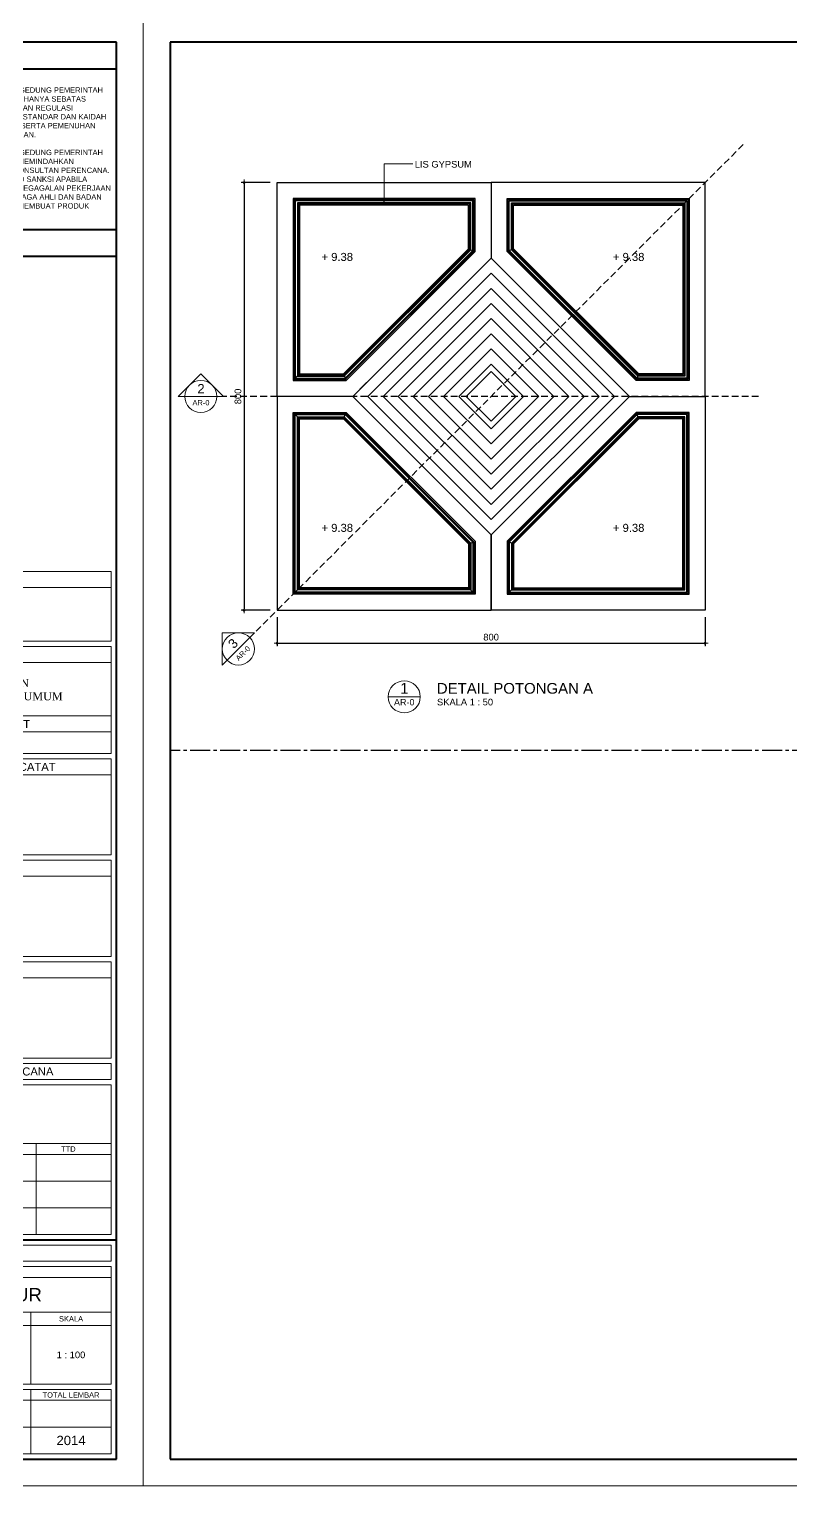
# Model space of a CAD drawing. Header units: inches. Extents: x 249 to 1192, y -18 to 440.
# Drawn here: x 329 to 357.4, y 115.5 to 170 of the extents above; entities that cross this region are included whole.
import ezdxf
from ezdxf.enums import TextEntityAlignment as Align

# ---------------------------------------------------------------- set-up
doc = ezdxf.new("R2010")
doc.units = ezdxf.units.IN
doc.header["$MEASUREMENT"] = 0
doc.linetypes.add('CENTER2', pattern=[1.125, 0.75, -0.125, 0.125, -0.125])
doc.linetypes.add('HIDDEN', pattern=[0.375, 0.25, -0.125])
doc.layers.add('AS', color=15, linetype='CENTER2')
doc.layers.add('KOLOM', color=5, linetype='Continuous')
for name, color, linetype, lineweight in [('GRS KOP', 1, 'Continuous', 40), ('kol', 1, 'Continuous', 30), ('KOP', 7, 'Continuous', 20), ('NOT', 7, 'Continuous', 9), ('u', 3, 'Continuous', 9)]:
    doc.layers.add(name, color=color, linetype=linetype, lineweight=lineweight)
doc.styles.add('R', font='romantic.ttf')
doc.styles.add('S', font='SIMPLEX', dxfattribs={"width": 1.1})
doc.styles.get("Standard").update_dxf_attribs({"font": 'arial.ttf'})
doc.dimstyles.new('SK100', dxfattribs={"dimtxt": 0.25, "dimasz": 0.05, "dimexe": 0.1, "dimexo": 0, "dimgap": 0.1, "dimtad": 1, "dimdec": 0, "dimlfac": 100, "dimzin": 12, "dimdsep": 46, "dimtxsty": 'Standard', "dimblk": 'DTDOT', "dimcen": 0.1, "dimadec": 0, "dimazin": 3, "dimtfac": 1, "dimtdec": 0, "dimtofl": 0, "dimtmove": 0, "dimatfit": 3, "dimldrblk": 'BULAT', "dimfxl": 0, "dimtolj": 1, "dimtzin": 0, "dimarcsym": 0})

# ---------------------------------------------------------------- blocks, each defined once
blk = doc.blocks.new('KOP-ARS')
at = {"layer": 'GRS KOP'}
for p, q in [((83, 54), (1, 54)), ((1, 54), (1, 1)), ((83, 1), (83, 54)), ((73, 53), (83, 53)), ((73, 47), (83, 47)), ((73, 46), (83, 46)), ((73, 9.2), (83, 9.2)), ((1, 1), (83, 1))]:
    blk.add_line(p, q, dxfattribs=at)
at = {"layer": 'KOP'}
for p, q in [((82.8, 34.2), (73.2, 34.2)), ((82.8, 31.6), (82.8, 34.2)), ((82.8, 33.6), (73.2, 33.6)), ((82.8, 31.6), (73.2, 31.6)), ((82.8, 31.4), (73.2, 31.4)), ((82.8, 27.4), (82.8, 31.4)), ((82.8, 30.8), (73.2, 30.8)), ((82.8, 28.8), (73.2, 28.8)), ((82.8, 28.2), (73.2, 28.2)), ((82.8, 27.4), (73.2, 27.4)), ((82.8, 27.2), (73.2, 27.2)), ((82.8, 23.6), (82.8, 27.2)), ((82.8, 26.6), (73.2, 26.6)), ((82.8, 23.6), (73.2, 23.6)), ((82.8, 23.4), (73.2, 23.4)), ((82.8, 19.8), (82.8, 23.4)), ((82.8, 22.8), (73.2, 22.8)), ((82.8, 19.8), (73.2, 19.8)), ((82.8, 19.6), (73.2, 19.6)), ((82.8, 16), (82.8, 19.6)), ((82.8, 19), (73.2, 19)), ((82.8, 16), (73.2, 16)), ((82.8, 15), (73.2, 15)), ((82.8, 9.4), (82.8, 15)), ((82.8, 12.8), (73.2, 12.8)), ((79.993, 9.4), (79.993, 12.8)), ((82.8, 12.4), (73.2, 12.4)), ((82.8, 11.4), (73.2, 11.4)), ((82.8, 10.4), (73.2, 10.4)), ((82.8, 9.4), (73.2, 9.4)), ((73.2, 7.8), (82.8, 7.8)), ((73.2, 6.5), (82.8, 6.5)), ((73.2, 6), (82.8, 6)), ((79.8, 3.8), (79.8, 6.5)), ((79.8, 1.2), (79.8, 3.6)), ((73.2, 3.2), (82.8, 3.2)), ((73.2, 2.2), (82.8, 2.2))]:
    blk.add_line(p, q, dxfattribs=at)
for points in [[(0, 0), (84, 0), (84, 55), (0, 55)], [(73.2, 15.2), (82.8, 15.2), (82.8, 15.8), (73.2, 15.8)], [(73.2, 8.4), (82.8, 8.4), (82.8, 9), (73.2, 9)], [(73.2, 3.8), (82.8, 3.8), (82.8, 8.2), (73.2, 8.2)], [(73.2, 1.2), (82.8, 1.2), (82.8, 3.6), (73.2, 3.6)]]:
    blk.add_lwpolyline(points, close=True, dxfattribs=at)
for s, height, p in [('LOKASI / ALAMAT', 0.3, (78, 28.5)), ('MENGETAHUI / MENCATAT', 0.3, (78, 26.9)), ('KONSULTAN PERENCANA', 0.3, (78, 15.5)), ('TTD', 0.2, (81.2, 12.6)), ('ARSITEKTUR', 0.5, (78, 7.15)), ('SKALA', 0.2, (81.3, 6.25)), ('TOTAL LEMBAR', 0.2, (81.3, 3.4))]:
    blk.add_text(s, height=height, dxfattribs=at).set_placement(p, align=Align.MIDDLE)
at = {"layer": 'KOP', "insert": (73.2, 49.875), "char_height": 0.2, "width": 9.6, "attachment_point": 4}
blk.add_mtext('\\pi-0.6,l0.6,t0.6;1.^IPENGESAHAN  DINAS PERUMAHAN DAN GEDUNG PEMERINTAH DAERAH PROVINSI DKI JAKARTA ADALAH HANYA SEBATAS KONTROL TERHADAP KESESUAIAN DENGAN REGULASI PERIZINAN DAN PEMENUHAN TERHADAP STANDAR DAN KAIDAH TEKNIS PERENCANAAN YANG BERLAKU, SERTA PEMENUHAN TERHADAP KEBUTUHAN FUNGSI BANGUNAN.\\P\\P2.^IPENGESAHAN  DINAS PERUMAHAN DAN GEDUNG PEMERINTAH DAERAH PROVINSI DKI JAKARTA, TIDAK MEMINDAHKAN TANGGUNG JAWAB PROFESI SEBAGAI KONSULTAN PERENCANA. TANGGUNG JAWAB PROFESI DAN RESIKO SANKSI APABILA TERJADI KEGAGALAN BANGUNAN ATAU KEGAGALAN PEKERJAAN KONSTRUKSI TETAP MELEKAT PADA TENAGA AHLI DAN BADAN USAHA KONSULTAN PERENCANA YANG MEMBUAT PRODUK PERENCANAAN.', dxfattribs=at)
at = {"layer": 'KOP', "insert": (73.529, 30.184), "char_height": 0.3, "attachment_point": 1, "style": 'R'}
blk.add_mtext_dynamic_manual_height_columns('\\pi2.8239;PERENCANAAN\\P\\pi1.6183;BALAI PERTEMUAN UMUM', width=8.94019, gutter_width=1.75, heights=[0], dxfattribs=at)
at = {"layer": 'KOP'}
for tag, height, p in [('SUKMA', 0.2, (78, 9.9)), ('1:100', 0.25, (81.3, 5.5)), ('1:100', 0.25, (81.3, 4.9)), ('1:100', 0.25, (81.3, 4.3)), ('AR-01', 0.35, (78.15, 2.7)), ('10', 0.35, (81.3, 2.7)), ('2012', 0.35, (81.3, 1.7))]:
    blk.add_attdef(tag, text='', height=height, dxfattribs=at).set_placement(p, align=Align.MIDDLE)
for p in [(73.7, 5.325), (73.7, 4.725), (73.7, 4.125)]:
    blk.add_attdef('-', p, '', height=0.35, dxfattribs=at)
blk = doc.blocks.new('DTDOT')
for p, q in [((-2.2, 0), (2.2, 0)), ((0, -2.2), (0, 2.2))]:
    blk.add_line(p, q)
at = {"color": 7, "const_width": 1}
blk.add_lwpolyline([(-0.5, 0, 1), (0.5, 0, 1)], format="xyb", close=True, dxfattribs=at)
blk = doc.blocks.new('*D559')
at = {"layer": 'DEFPOINTS', "color": 0}
for p in [(338.218, 147.978), (354.218, 147.978), (354.218, 147.005)]:
    blk.add_point(p, dxfattribs=at)
at = {"layer": 'u', "color": 0, "lineweight": -2}
for p, q in [((338.218, 147.978), (338.218, 146.905)), ((354.218, 147.978), (354.218, 146.905)), ((338.268, 147.005), (354.168, 147.005))]:
    blk.add_line(p, q, dxfattribs=at)
at = {"layer": 'u', "color": 0, "lineweight": -2, "xscale": 0.05, "yscale": 0.05, "zscale": 0.05, "rotation": 180}
blk.add_blockref('DTDOT', (338.218, 147.005), dxfattribs=at)
at = {"layer": 'u', "color": 0, "lineweight": -2, "xscale": 0.05, "yscale": 0.05, "zscale": 0.05}
blk.add_blockref('DTDOT', (354.218, 147.005), dxfattribs=at)
at = {"layer": 'u', "color": 0, "insert": (346.218, 147.233), "char_height": 0.25, "attachment_point": 5}
blk.add_mtext('\\A1;800', dxfattribs=at)
blk = doc.blocks.new('BULAT')
for p, q in [((-1, 0), (1, 0)), ((0, -1), (0, 1))]:
    blk.add_line(p, q)
blk.add_circle((0, 0), 0.5)
blk = doc.blocks.new('*D560')
at = {"layer": 'DEFPOINTS', "color": 0}
for p in [(337.958, 164.238), (336.985, 148.238), (337.958, 148.238)]:
    blk.add_point(p, dxfattribs=at)
at = {"layer": 'u', "color": 0, "lineweight": -2}
for p, q in [((337.958, 164.238), (336.885, 164.238)), ((336.985, 164.188), (336.985, 148.288)), ((337.958, 148.238), (336.885, 148.238))]:
    blk.add_line(p, q, dxfattribs=at)
at = {"layer": 'u', "color": 0, "lineweight": -2, "xscale": 0.05, "yscale": 0.05, "zscale": 0.05}
for p, rotation in [((336.985, 164.238), 90), ((336.985, 148.238), 270)]:
    blk.add_blockref('DTDOT', p, dxfattribs=dict(at, rotation=rotation))
at = {"layer": 'u', "color": 0, "insert": (336.757, 156.238), "char_height": 0.25, "attachment_point": 5, "rotation": 90}
blk.add_mtext('\\A1;800', dxfattribs=at)
blk = doc.blocks.new('Ndtpd')
blk.add_line((0.747, 0), (-0.747, 0))
blk.add_circle((0, 0), 0.747)
at = {"color": 10, "style": 'S', "width": 1.1, "flags": 4}
blk.add_attdef('NO', text='', height=0.5, dxfattribs=at).set_placement((0, 0.148), align=Align.CENTER)
blk.add_attdef('NDTPD', (1.516, 0.148), '', height=0.5, dxfattribs=at)
at = {"color": 5, "style": 'S', "width": 1.1, "flags": 4}
blk.add_attdef('NOLBR', text='', height=0.3, dxfattribs=at).set_placement((0, -0.398), align=Align.CENTER)
blk.add_attdef('SKALA', (1.523, -0.398), '', height=0.3, dxfattribs=at)
blk = doc.blocks.new('Npa')
for p, q in [((-0.849, 0), (0, 0.849)), ((0.849, 0), (0, 0.849)), ((0.849, 0), (-0.849, 0))]:
    blk.add_line(p, q)
blk.add_circle((0, 0), 0.6)
at = {"style": 'S', "width": 0.75, "flags": 4}
for tag, height, p in [('NO', 0.3, (0.005, 0.113)), ('NOLBR', 0.2, (0.005, -0.334))]:
    blk.add_attdef(tag, text='', height=height, dxfattribs=at).set_placement(p, align=Align.CENTER)

msp = doc.modelspace()

# ---------------------------------------------------------------- hatches: boundary and pattern name
h = msp.add_hatch()
h.set_pattern_fill('_USER', color=256, scale=0.4, angle=45, style=0, pattern_type=0)
h.set_pattern_definition([(45, (341.04628, 156.23847), (-0.282843, 0.282843), [])])
h.paths.add_polyline_path([(346.2179, 161.41), (341.0463, 156.2385), (345.2889, 156.2385), (346.2179, 157.1674)])
h = msp.add_hatch()
h.set_pattern_fill('_USER', color=256, scale=0.4, angle=45, style=0, pattern_type=0)
h.set_pattern_definition([(135, (351.38942, 156.23847), (0.282843, 0.282843), [])])
h.paths.add_polyline_path([(346.2179, 161.41), (351.3894, 156.2385), (347.1468, 156.2385), (346.2179, 157.1674)])
h = msp.add_hatch()
h.set_pattern_fill('_USER', color=256, scale=0.4, angle=45, style=0, pattern_type=0)
h.set_pattern_definition([(315, (341.04628, 156.23847), (-0.282843, -0.282843), [])])
h.paths.add_polyline_path([(346.2179, 151.0669), (341.0463, 156.2385), (345.2889, 156.2385), (346.2179, 155.3095)])

# ---------------------------------------------------------------- linework, layer by layer
for p, q in [((350.8237, 156.2385), (346.2179, 151.6326)), ((350.2581, 156.2385), (346.2179, 152.1983)), ((349.6924, 156.2385), (346.2179, 152.764)), ((349.1267, 156.2385), (346.2179, 153.3296)), ((348.561, 156.2385), (346.2179, 153.8953)), ((347.9953, 156.2385), (346.2179, 154.461)), ((347.4296, 156.2385), (346.2179, 155.0267)), ((346.2179, 151.0669), (346.2179, 148.2385))]:
    msp.add_line(p, q)
for points in [[(338.2179, 164.2385), (346.2179, 164.2385), (346.2179, 161.41), (341.0463, 156.2385), (338.2179, 156.2385)], [(354.2179, 164.2385), (346.2179, 164.2385), (346.2179, 161.41), (351.3894, 156.2385), (354.2179, 156.2385)], [(345.6179, 161.6586), (345.6179, 163.6385), (338.8179, 163.6385), (338.8179, 156.8385), (340.7978, 156.8385)], [(345.6179, 161.6586), (345.6179, 163.6385), (338.8179, 163.6385), (338.8179, 156.8385), (340.7978, 156.8385)], [(345.5779, 161.6751), (345.5779, 163.5985), (338.8579, 163.5985), (338.8579, 156.8785), (340.7812, 156.8785)], [(345.5379, 161.6917), (345.5379, 163.5585), (338.8979, 163.5585), (338.8979, 156.9185), (340.7646, 156.9185)], [(345.4579, 161.7248), (345.4579, 163.4785), (338.9779, 163.4785), (338.9779, 156.9985), (340.7315, 156.9985)], [(346.8179, 161.6586), (346.8179, 163.6385), (353.6179, 163.6385), (353.6179, 156.8385), (351.638, 156.8385)], [(346.8179, 161.6586), (346.8179, 163.6385), (353.6179, 163.6385), (353.6179, 156.8385), (351.638, 156.8385)], [(346.8179, 161.6586), (346.8179, 163.6385), (353.6179, 163.6385), (353.6179, 156.8385), (351.638, 156.8385)], [(346.8579, 161.6751), (346.8579, 163.5985), (353.5779, 163.5985), (353.5779, 156.8785), (351.6545, 156.8785)], [(346.8979, 161.6917), (346.8979, 163.5585), (353.5379, 163.5585), (353.5379, 156.9185), (351.6711, 156.9185)], [(346.9779, 161.7248), (346.9779, 163.4785), (353.4579, 163.4785), (353.4579, 156.9985), (351.7042, 156.9985)], [(345.4179, 161.7414), (345.4179, 163.4385), (339.0179, 163.4385), (339.0179, 157.0385), (340.7149, 157.0385)], [(345.3779, 161.758), (345.3779, 163.3985), (339.0579, 163.3985), (339.0579, 157.0785), (340.6983, 157.0785)], [(347.0179, 161.7414), (347.0179, 163.4385), (353.4179, 163.4385), (353.4179, 157.0385), (351.7208, 157.0385)], [(347.0579, 161.758), (347.0579, 163.3985), (353.3779, 163.3985), (353.3779, 157.0785), (351.7374, 157.0785)], [(341.0463, 156.2385), (346.2179, 161.41), (351.3894, 156.2385), (346.2179, 151.0669)], [(345.2889, 156.2385), (346.2179, 157.1674), (347.1468, 156.2385), (346.2179, 155.3095)], [(338.2179, 148.2385), (346.2179, 148.2385), (346.2179, 151.0669), (341.0463, 156.2385), (338.2179, 156.2385)], [(354.2179, 148.2385), (346.2179, 148.2385), (346.2179, 151.0669), (351.3894, 156.2385), (354.2179, 156.2385)], [(345.6179, 150.8184), (345.6179, 148.8385), (338.8179, 148.8385), (338.8179, 155.6385), (340.7978, 155.6385)], [(345.6179, 150.8184), (345.6179, 148.8385), (338.8179, 148.8385), (338.8179, 155.6385), (340.7978, 155.6385)], [(345.6179, 150.8184), (345.6179, 148.8385), (338.8179, 148.8385), (338.8179, 155.6385), (340.7978, 155.6385)], [(345.5779, 150.8018), (345.5779, 148.8785), (338.8579, 148.8785), (338.8579, 155.5985), (340.7812, 155.5985)], [(345.5379, 150.7852), (345.5379, 148.9185), (338.8979, 148.9185), (338.8979, 155.5585), (340.7646, 155.5585)], [(345.4579, 150.7521), (345.4579, 148.9985), (338.9779, 148.9985), (338.9779, 155.4785), (340.7315, 155.4785)], [(345.4179, 150.7355), (345.4179, 149.0385), (339.0179, 149.0385), (339.0179, 155.4385), (340.7149, 155.4385)], [(345.3779, 150.719), (345.3779, 149.0785), (339.0579, 149.0785), (339.0579, 155.3985), (340.6983, 155.3985)], [(346.8179, 150.8184), (346.8179, 148.8385), (353.6179, 148.8385), (353.6179, 155.6385), (351.638, 155.6385)], [(346.8179, 150.8184), (346.8179, 148.8385), (353.6179, 148.8385), (353.6179, 155.6385), (351.638, 155.6385)], [(346.8179, 150.8184), (346.8179, 148.8385), (353.6179, 148.8385), (353.6179, 155.6385), (351.638, 155.6385)], [(346.8179, 150.8184), (346.8179, 148.8385), (353.6179, 148.8385), (353.6179, 155.6385), (351.638, 155.6385)], [(346.8579, 150.8018), (346.8579, 148.8785), (353.5779, 148.8785), (353.5779, 155.5985), (351.6545, 155.5985)], [(346.8979, 150.7852), (346.8979, 148.9185), (353.5379, 148.9185), (353.5379, 155.5585), (351.6711, 155.5585)], [(346.9779, 150.7521), (346.9779, 148.9985), (353.4579, 148.9985), (353.4579, 155.4785), (351.7042, 155.4785)], [(347.0179, 150.7355), (347.0179, 149.0385), (353.4179, 149.0385), (353.4179, 155.4385), (351.7208, 155.4385)], [(347.0579, 150.719), (347.0579, 149.0785), (353.3779, 149.0785), (353.3779, 155.3985), (351.7374, 155.3985)]]:
    msp.add_lwpolyline(points, close=True)
for points in [[(345.3779, 161.758), (345.5779, 161.6751)], [(347.0579, 161.758), (346.8579, 161.6751)], [(339.0579, 157.0785), (338.8179, 156.8385)], [(340.6983, 157.0785), (340.7978, 156.8385)], [(351.7374, 157.0785), (351.638, 156.8385)], [(339.0579, 155.3985), (338.8179, 155.6385)], [(340.6983, 155.3985), (340.7978, 155.6385)], [(351.7374, 155.3985), (351.638, 155.6385)], [(345.3779, 150.719), (345.5779, 150.8018)], [(347.0579, 150.719), (346.8579, 150.8018)], [(339.0579, 149.0785), (338.8179, 148.8385)], [(345.3779, 149.0785), (345.6179, 148.8385)], [(347.0579, 149.0785), (346.8179, 148.8385)]]:
    msp.add_lwpolyline(points)
at = {"layer": 'AS'}
msp.add_lwpolyline([(334.2179, 169.4885), (358.2179, 169.4885), (358.2179, 142.9885), (334.2179, 142.9885)], close=True, dxfattribs=at)
at = {"layer": 'kol', "linetype": 'HIDDEN'}
for p, q in [((355.6398, 165.6604), (337.3719, 147.3925)), ((356.2179, 156.2385), (336.2179, 156.2385))]:
    msp.add_line(p, q, dxfattribs=at)
at = {"layer": 'KOLOM', "color": 0}
msp.add_line((342.2179, 163.3985), (342.2179, 163.6385), dxfattribs=at)
at = {"layer": 'u'}
for p in [(343.2895, 164.9335), (342.2179, 163.5185)]:
    msp.add_line(p, (342.2179, 164.9335), dxfattribs=at)

# ---------------------------------------------------------------- block references
at = {"layer": 'KOP'}
ref = msp.add_blockref('KOP-ARS', (249.2179, 115.4885), dxfattribs=at)
ref.add_attrib('1:100', '1 : 100', dxfattribs={"height": 0.25}).set_placement((330.5179, 120.3885), align=Align.MIDDLE)
ref.add_attrib('2012', '2014', dxfattribs={"height": 0.35}).set_placement((330.5179, 117.1885), align=Align.MIDDLE)
msp.add_blockref('KOP-ARS', (333.2179, 115.4885), dxfattribs=at)
at = {"layer": 'NOT'}
ref = msp.add_blockref('Npa', (335.3693, 156.2385), dxfattribs=at)
ref.add_attrib('NO', '2', dxfattribs={"layer": '0', "height": 0.35, "flags": 4}).set_placement((335.3741, 156.3514), align=Align.CENTER)
ref.add_attrib('NOLBR', 'AR-0', dxfattribs={"layer": '0', "height": 0.2, "flags": 4}).set_placement((335.3741, 155.9042), align=Align.CENTER)
ref = msp.add_blockref('Npa', (336.7719, 146.7925), dxfattribs=dict(at, rotation=45))
ref.add_attrib('NO', '3', dxfattribs={"layer": '0', "height": 0.35, "rotation": 45, "flags": 4}).set_placement((336.6954, 146.8757), align=Align.CENTER)
ref.add_attrib('NOLBR', 'AR-0', dxfattribs={"layer": '0', "height": 0.2, "rotation": 45, "flags": 4}).set_placement((337.0116, 146.5595), align=Align.CENTER)
at = {"layer": 'NOT', "lineweight": 0}
ref = msp.add_blockref('Ndtpd', (342.9721, 145.001), dxfattribs=dict(at, xscale=0.8032128514056431, yscale=0.8032128514056431, zscale=0.8032128514056431))
ref.add_attrib('NO', '1', dxfattribs={"layer": '0', "height": 0.4, "flags": 4}).set_placement((342.9718, 145.1195), align=Align.CENTER)
ref.add_attrib('NDTPD', 'DETAIL POTONGAN A', (344.1898, 145.1195), dxfattribs={"layer": '0', "height": 0.4, "flags": 4})
ref.add_attrib('NOLBR', 'AR-0', dxfattribs={"layer": '0', "height": 0.24096, "flags": 4}).set_placement((342.9718, 144.681), align=Align.CENTER)
ref.add_attrib('SKALA', 'SKALA 1 : 50', (344.1956, 144.681), dxfattribs={"layer": '0', "height": 0.25, "flags": 4})

# ---------------------------------------------------------------- texts
at = {"layer": 'NOT', "insert": (343.3637, 165.0473), "char_height": 0.25, "attachment_point": 1}
msp.add_mtext_dynamic_manual_height_columns('LIS GYPSUM', width=5.212947, gutter_width=12.5, heights=[0], dxfattribs=at)
at = {"layer": 'NOT', "char_height": 0.3, "attachment_point": 2}
for insert in [(340.4106, 161.6067), (351.3008, 161.6067), (340.4106, 151.4727), (351.3008, 151.4727)]:
    msp.add_mtext(' + 9.38', dxfattribs=dict(at, insert=insert))

# ---------------------------------------------------------------- dimensions: what is measured, and where the dimension line sits
at = {"layer": 'u'}
for base, p1, p2, angle, picture, middle in [((336.9846, 148.2385), (337.9579, 164.2385), (337.9579, 148.2385), 90, '*D560', (336.757, 156.2385)), ((354.2179, 147.0053), (338.2179, 147.9785), (354.2179, 147.9785), 180, '*D559', (346.2179, 147.2329))]:
    dim = msp.add_linear_dim(base=base, p1=p1, p2=p2, angle=angle, dimstyle='SK100', override={"dimlfac": 50}, dxfattribs=at)
    dim.commit()
    dim.dimension.update_dxf_attribs({"geometry": picture, "text_midpoint": middle})

doc.saveas('drawing.dxf')
